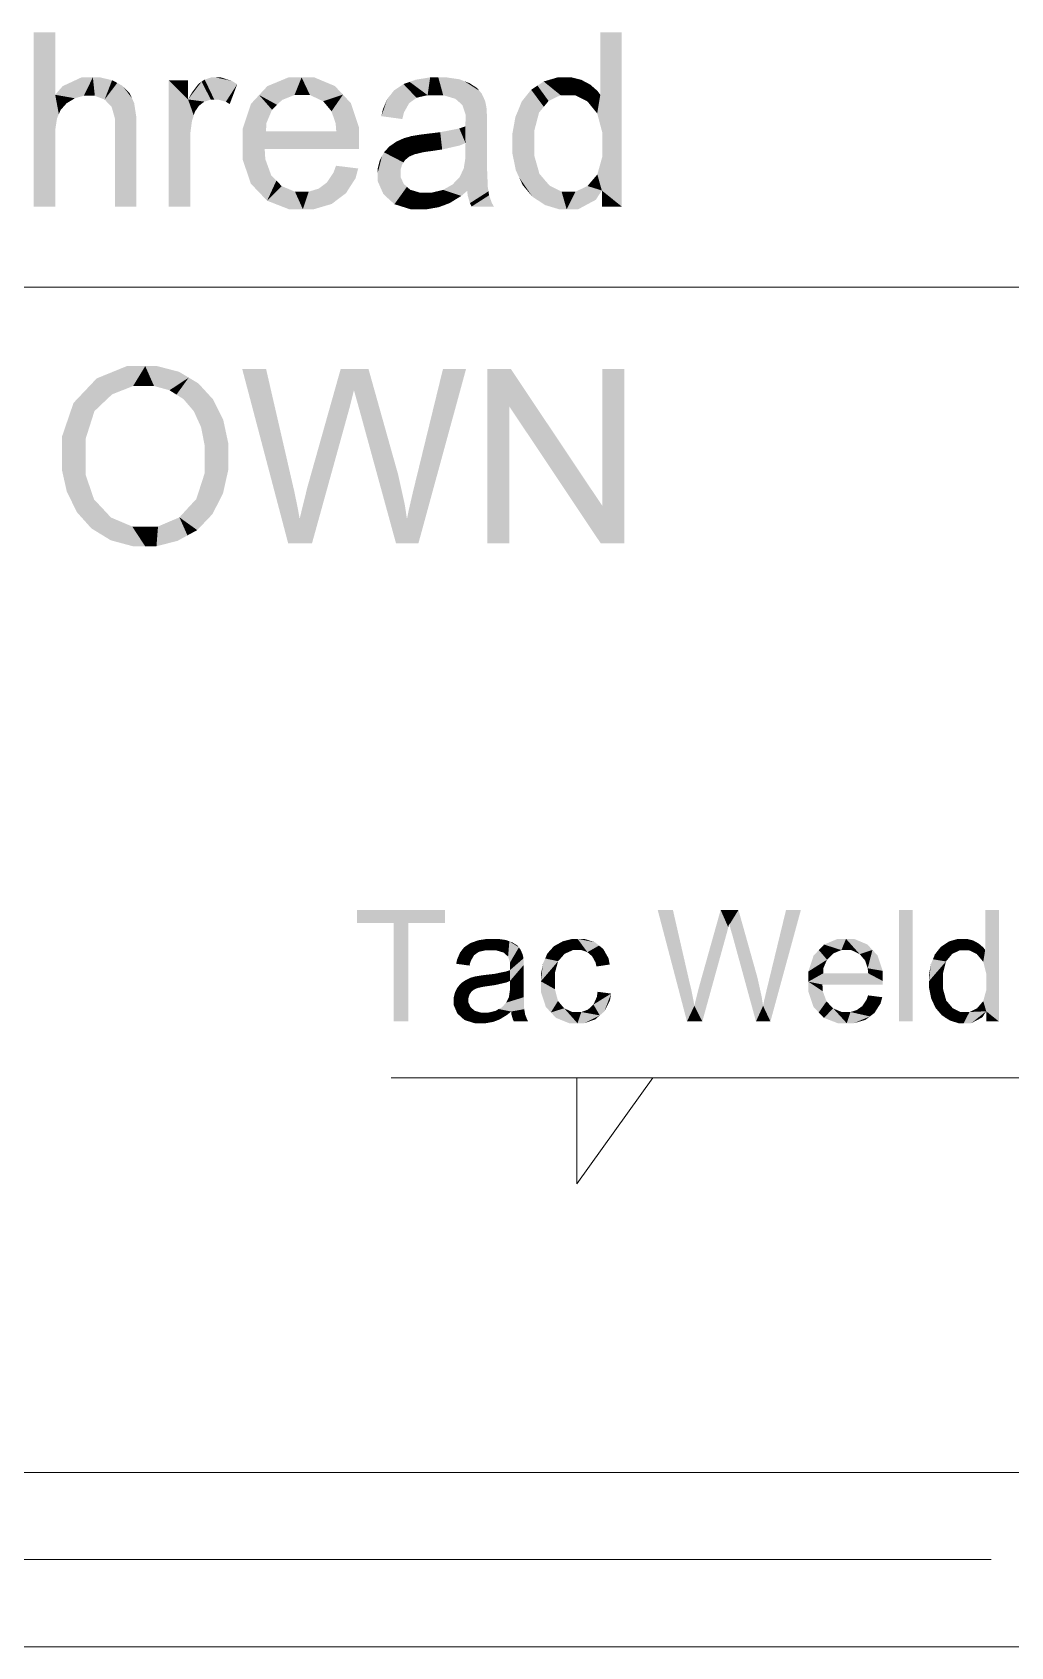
# Model space of a CAD drawing. Header units: millimetres. Extents: x 2 to 579, y 1 to 405.
# Drawn here: x 185.96 to 193.54, y 102.9 to 115.41 of the extents above; entities that cross this region are included whole.
import ezdxf

# ---------------------------------------------------------------- set-up
doc = ezdxf.new("R2010")
doc.units = ezdxf.units.MM
doc.linetypes.add('XKITLINE00', pattern=[0])
doc.layers.add('LinkedObject', color=7, linetype='Continuous', lineweight=0)

# ---------------------------------------------------------------- blocks, each defined once
blk = doc.blocks.new('*A4')
at = {"layer": 'LinkedObject'}
for points in [[(186.135, 115.413), (185.969, 114.063), (185.969, 115.413)], [(186.135, 114.929), (185.969, 114.063), (186.135, 115.413)], [(190.527, 115.413), (190.361, 114.929), (190.361, 115.413)], [(190.527, 115.413), (190.376, 114.638), (190.361, 114.929)], [(190.376, 114.638), (190.527, 115.413), (190.527, 114.063)], [(186.339, 115.064), (186.135, 114.929), (186.193, 114.996)], [(186.427, 115.064), (186.135, 114.929), (186.339, 115.064)], [(186.356, 114.921), (186.135, 114.929), (186.427, 115.064)], [(186.356, 114.921), (186.427, 115.064), (186.393, 114.921)], [(186.393, 114.921), (186.427, 115.064), (186.442, 114.921)], [(186.427, 115.064), (186.518, 114.892), (186.442, 114.921)], [(186.482, 115.064), (186.518, 114.892), (186.427, 115.064)], [(186.576, 115.042), (186.518, 114.892), (186.482, 115.064)], [(186.616, 115.021), (186.518, 114.892), (186.576, 115.042)], [(186.616, 115.021), (186.545, 114.864), (186.518, 114.892)], [(186.656, 114.999), (186.545, 114.864), (186.616, 115.021)], [(186.545, 114.864), (186.656, 114.999), (186.572, 114.836)], [(186.572, 114.836), (186.656, 114.999), (186.73, 114.903)], [(186.73, 114.903), (186.656, 114.999), (186.713, 114.94)], [(187.015, 115.042), (187.165, 114.893), (187.015, 114.063)], [(187.165, 114.893), (187.015, 115.042), (187.165, 115.042)], [(187.27, 115.031), (187.165, 114.893), (187.246, 115.014)], [(187.341, 114.892), (187.165, 114.893), (187.27, 115.031)], [(187.246, 115.014), (187.165, 114.893), (187.194, 114.945)], [(187.294, 115.047), (187.368, 114.892), (187.27, 115.031)], [(187.27, 115.031), (187.368, 114.892), (187.341, 114.892)], [(187.347, 115.064), (187.368, 114.892), (187.294, 115.047)], [(187.376, 115.064), (187.368, 114.892), (187.347, 115.064)], [(187.376, 115.064), (187.398, 114.892), (187.368, 114.892)], [(187.503, 115.037), (187.376, 115.064), (187.418, 115.064)], [(187.546, 115.011), (187.376, 115.064), (187.503, 115.037)], [(187.458, 114.875), (187.376, 115.064), (187.546, 115.011)], [(187.398, 114.892), (187.376, 115.064), (187.458, 114.875)], [(187.458, 114.875), (187.546, 115.011), (187.488, 114.857)], [(187.944, 115.064), (187.716, 114.927), (187.78, 114.996)], [(188.045, 115.064), (187.716, 114.927), (187.944, 115.064)], [(187.99, 114.927), (187.716, 114.927), (188.045, 115.064)], [(187.99, 114.927), (188.045, 115.064), (188.047, 114.927)], [(188.045, 115.064), (188.11, 114.927), (188.047, 114.927)], [(188.303, 114.997), (188.045, 115.064), (188.143, 115.064)], [(188.366, 114.93), (188.045, 115.064), (188.303, 114.997)], [(188.212, 114.879), (188.045, 115.064), (188.366, 114.93)], [(188.11, 114.927), (188.045, 115.064), (188.212, 114.879)], [(188.835, 115.012), (188.936, 114.906), (188.762, 114.963)], [(188.883, 115.029), (188.936, 114.906), (188.835, 115.012)], [(189.042, 115.064), (188.883, 115.029), (188.931, 115.046)], [(189.022, 114.926), (188.883, 115.029), (189.042, 115.064)], [(188.936, 114.906), (188.883, 115.029), (189.022, 114.926)], [(189.022, 114.926), (189.042, 115.064), (189.081, 114.926)], [(189.081, 114.926), (189.042, 115.064), (189.143, 114.926)], [(189.105, 115.064), (189.143, 114.926), (189.042, 115.064)], [(189.269, 115.049), (189.105, 115.064), (189.167, 115.064)], [(189.308, 115.034), (189.105, 115.064), (189.269, 115.049)], [(189.237, 114.898), (189.105, 115.064), (189.308, 115.034)], [(189.143, 114.926), (189.105, 115.064), (189.237, 114.898)], [(189.237, 114.898), (189.308, 115.034), (189.269, 114.87)], [(189.269, 114.87), (189.308, 115.034), (189.292, 114.849)], [(189.308, 115.034), (189.316, 114.778), (189.292, 114.849)], [(189.423, 114.96), (189.316, 114.778), (189.308, 115.034)], [(189.405, 114.982), (189.308, 115.034), (189.347, 115.019)], [(189.423, 114.96), (189.308, 115.034), (189.405, 114.982)], [(189.96, 114.881), (189.825, 114.968), (189.874, 115)], [(189.922, 115.032), (190.053, 114.926), (189.874, 115)], [(189.874, 115), (190.053, 114.926), (189.96, 114.881)], [(190.031, 115.064), (190.053, 114.926), (189.922, 115.032)], [(190.092, 115.064), (190.053, 114.926), (190.031, 115.064)], [(190.053, 114.926), (190.092, 115.064), (190.108, 114.926)], [(190.092, 115.064), (190.164, 114.926), (190.108, 114.926)], [(190.136, 115.064), (190.164, 114.926), (190.092, 115.064)], [(190.214, 115.045), (190.164, 114.926), (190.136, 115.064)], [(190.249, 115.026), (190.164, 114.926), (190.214, 115.045)], [(190.249, 115.026), (190.26, 114.879), (190.164, 114.926)], [(190.283, 115.008), (190.26, 114.879), (190.249, 115.026)], [(190.339, 114.959), (190.26, 114.879), (190.283, 115.008)], [(186.135, 114.656), (185.969, 114.063), (186.135, 114.929)], [(186.135, 114.656), (186.135, 114.929), (186.149, 114.746)], [(186.149, 114.746), (186.135, 114.929), (186.163, 114.779)], [(186.163, 114.779), (186.135, 114.929), (186.177, 114.811)], [(186.177, 114.811), (186.135, 114.929), (186.223, 114.863)], [(186.223, 114.863), (186.135, 114.929), (186.255, 114.882)], [(186.255, 114.882), (186.135, 114.929), (186.287, 114.902)], [(186.287, 114.902), (186.135, 114.929), (186.356, 114.921)], [(186.73, 114.903), (186.598, 114.745), (186.572, 114.836)], [(186.747, 114.865), (186.598, 114.745), (186.73, 114.903)], [(186.764, 114.755), (186.598, 114.745), (186.747, 114.865)], [(187.015, 114.063), (187.165, 114.893), (187.182, 114.063)], [(187.165, 114.893), (187.182, 114.575), (187.182, 114.063)], [(187.182, 114.575), (187.165, 114.893), (187.182, 114.628)], [(187.182, 114.628), (187.165, 114.893), (187.195, 114.725)], [(187.195, 114.725), (187.165, 114.893), (187.209, 114.769)], [(187.209, 114.769), (187.165, 114.893), (187.218, 114.798)], [(187.218, 114.798), (187.165, 114.893), (187.249, 114.843)], [(187.249, 114.843), (187.165, 114.893), (187.27, 114.86)], [(187.27, 114.86), (187.165, 114.893), (187.292, 114.876)], [(187.292, 114.876), (187.165, 114.893), (187.341, 114.892)], [(187.716, 114.927), (187.589, 114.668), (187.653, 114.859)], [(187.816, 114.813), (187.589, 114.668), (187.716, 114.927)], [(187.716, 114.927), (187.855, 114.851), (187.816, 114.813)], [(187.855, 114.851), (187.716, 114.927), (187.894, 114.889)], [(187.894, 114.889), (187.716, 114.927), (187.99, 114.927)], [(188.212, 114.879), (188.366, 114.93), (188.252, 114.832)], [(188.366, 114.93), (188.277, 114.801), (188.252, 114.832)], [(188.277, 114.801), (188.366, 114.93), (188.309, 114.708)], [(188.309, 114.708), (188.366, 114.93), (188.49, 114.676)], [(188.49, 114.676), (188.366, 114.93), (188.428, 114.863)], [(188.737, 114.931), (188.664, 114.763), (188.711, 114.899)], [(188.88, 114.865), (188.664, 114.763), (188.737, 114.931)], [(188.711, 114.899), (188.664, 114.763), (188.675, 114.815)], [(188.839, 114.793), (188.664, 114.763), (188.88, 114.865)], [(188.762, 114.963), (188.936, 114.906), (188.737, 114.931)], [(188.88, 114.865), (188.737, 114.931), (188.908, 114.885)], [(188.908, 114.885), (188.737, 114.931), (188.936, 114.906)], [(189.442, 114.938), (189.316, 114.778), (189.423, 114.96)], [(189.468, 114.881), (189.316, 114.778), (189.442, 114.938)], [(189.475, 114.847), (189.316, 114.778), (189.468, 114.881)], [(189.752, 114.877), (189.923, 114.836), (189.728, 114.817)], [(189.825, 114.968), (189.923, 114.836), (189.752, 114.877)], [(189.923, 114.836), (189.825, 114.968), (189.96, 114.881)], [(190.361, 114.929), (190.26, 114.879), (190.339, 114.959)], [(190.26, 114.879), (190.361, 114.929), (190.298, 114.832)], [(190.298, 114.832), (190.361, 114.929), (190.337, 114.785)], [(190.361, 114.929), (190.376, 114.638), (190.337, 114.785)], [(186.764, 114.683), (186.598, 114.745), (186.764, 114.755)], [(186.598, 114.745), (186.764, 114.683), (186.598, 114.683)], [(187.773, 114.711), (187.589, 114.668), (187.816, 114.813)], [(188.664, 114.763), (188.839, 114.793), (188.826, 114.741)], [(189.316, 114.723), (189.479, 114.826), (189.315, 114.701)], [(189.315, 114.701), (189.479, 114.826), (189.315, 114.684)], [(189.315, 114.684), (189.479, 114.826), (189.316, 114.555)], [(189.316, 114.778), (189.475, 114.847), (189.479, 114.826)], [(189.316, 114.778), (189.479, 114.826), (189.316, 114.728)], [(189.316, 114.728), (189.479, 114.826), (189.316, 114.723)], [(189.483, 114.75), (189.316, 114.555), (189.479, 114.826)], [(189.483, 114.694), (189.316, 114.555), (189.483, 114.75)], [(189.728, 114.817), (189.679, 114.552), (189.703, 114.758)], [(189.886, 114.791), (189.679, 114.552), (189.728, 114.817)], [(189.849, 114.649), (189.679, 114.552), (189.886, 114.791)], [(189.703, 114.758), (189.679, 114.552), (189.679, 114.625)], [(189.728, 114.817), (189.923, 114.836), (189.886, 114.791)], [(186.135, 114.598), (185.969, 114.063), (186.135, 114.656)], [(186.598, 114.063), (186.764, 114.683), (186.764, 114.063)], [(186.598, 114.683), (186.764, 114.683), (186.598, 114.063)], [(187.589, 114.668), (187.773, 114.711), (187.769, 114.647)], [(187.769, 114.647), (187.589, 114.544), (187.589, 114.668)], [(187.769, 114.647), (188.49, 114.554), (187.589, 114.544)], [(188.314, 114.647), (188.49, 114.554), (187.769, 114.647)], [(188.309, 114.708), (188.49, 114.676), (188.314, 114.647)], [(188.49, 114.554), (188.314, 114.647), (188.49, 114.676)], [(188.971, 114.621), (188.994, 114.485), (188.897, 114.609)], [(189.02, 114.627), (189.045, 114.492), (188.971, 114.621)], [(188.971, 114.621), (189.045, 114.492), (188.994, 114.485)], [(189.12, 114.639), (189.135, 114.505), (189.02, 114.627)], [(189.02, 114.627), (189.135, 114.505), (189.045, 114.492)], [(189.268, 114.668), (189.316, 114.555), (189.12, 114.639)], [(189.12, 114.639), (189.316, 114.555), (189.135, 114.505)], [(189.315, 114.684), (189.316, 114.555), (189.268, 114.668)], [(189.483, 114.694), (189.315, 114.494), (189.316, 114.555)], [(189.483, 114.473), (189.315, 114.494), (189.483, 114.694)], [(189.679, 114.552), (189.849, 114.649), (189.849, 114.552)], [(190.376, 114.638), (190.527, 114.063), (190.376, 114.538)], [(185.969, 114.063), (186.135, 114.598), (186.135, 114.063)], [(188.49, 114.547), (187.589, 114.544), (188.49, 114.554)], [(188.489, 114.525), (187.589, 114.544), (188.49, 114.547)], [(187.589, 114.544), (187.715, 114.174), (187.589, 114.425)], [(187.764, 114.43), (187.715, 114.174), (187.589, 114.544)], [(187.764, 114.43), (187.589, 114.544), (187.759, 114.51)], [(188.489, 114.51), (187.589, 114.544), (188.489, 114.525)], [(187.759, 114.51), (187.589, 114.544), (188.489, 114.51)], [(188.727, 114.53), (188.835, 114.405), (188.684, 114.483)], [(188.847, 114.423), (188.727, 114.53), (188.754, 114.548)], [(188.835, 114.405), (188.727, 114.53), (188.847, 114.423)], [(188.78, 114.566), (188.88, 114.45), (188.754, 114.548)], [(188.754, 114.548), (188.88, 114.45), (188.847, 114.423)], [(188.84, 114.593), (188.88, 114.45), (188.78, 114.566)], [(188.873, 114.602), (188.88, 114.45), (188.84, 114.593)], [(188.897, 114.609), (188.922, 114.468), (188.873, 114.602)], [(188.88, 114.45), (188.873, 114.602), (188.901, 114.459)], [(188.901, 114.459), (188.873, 114.602), (188.922, 114.468)], [(188.897, 114.609), (188.994, 114.485), (188.922, 114.468)], [(189.135, 114.505), (189.316, 114.555), (189.271, 114.536)], [(189.483, 114.473), (189.315, 114.439), (189.315, 114.494)], [(189.679, 114.552), (189.849, 114.458), (189.679, 114.477)], [(189.849, 114.458), (189.679, 114.552), (189.849, 114.552)], [(190.376, 114.538), (190.527, 114.063), (190.376, 114.447)], [(187.589, 114.425), (187.715, 114.174), (187.652, 114.24)], [(187.809, 114.306), (187.715, 114.174), (187.764, 114.43)], [(188.484, 114.358), (188.293, 114.327), (188.312, 114.379)], [(188.668, 114.453), (188.635, 114.322), (188.652, 114.423)], [(188.824, 114.387), (188.635, 114.322), (188.668, 114.453)], [(188.652, 114.423), (188.635, 114.322), (188.635, 114.358)], [(188.812, 114.348), (188.635, 114.322), (188.824, 114.387)], [(188.684, 114.483), (188.835, 114.405), (188.668, 114.453)], [(188.668, 114.453), (188.835, 114.405), (188.824, 114.387)], [(189.302, 114.356), (189.483, 114.473), (189.483, 114.358)], [(189.315, 114.439), (189.483, 114.473), (189.302, 114.356)], [(189.679, 114.477), (189.849, 114.458), (189.706, 114.344)], [(189.706, 114.344), (189.849, 114.458), (189.733, 114.286)], [(189.733, 114.286), (189.849, 114.458), (189.889, 114.317)], [(190.376, 114.447), (190.527, 114.063), (190.338, 114.311)], [(187.715, 114.174), (187.809, 114.306), (187.778, 114.108)], [(187.85, 114.264), (187.778, 114.108), (187.809, 114.306)], [(187.891, 114.221), (187.778, 114.108), (187.85, 114.264)], [(188.242, 114.25), (188.389, 114.166), (188.21, 114.226)], [(188.242, 114.25), (188.484, 114.358), (188.389, 114.166)], [(188.293, 114.327), (188.484, 114.358), (188.242, 114.25)], [(188.389, 114.166), (188.484, 114.358), (188.464, 114.283)], [(188.635, 114.322), (188.812, 114.348), (188.812, 114.326)], [(188.812, 114.293), (188.635, 114.322), (188.812, 114.326)], [(188.635, 114.322), (188.812, 114.293), (188.635, 114.26)], [(188.635, 114.26), (188.812, 114.293), (188.679, 114.16)], [(188.679, 114.16), (188.812, 114.293), (188.722, 114.12)], [(188.722, 114.12), (188.812, 114.293), (188.837, 114.238)], [(189.216, 114.234), (189.483, 114.358), (189.489, 114.212)], [(189.271, 114.292), (189.483, 114.358), (189.216, 114.234)], [(189.288, 114.328), (189.483, 114.358), (189.271, 114.292)], [(189.483, 114.358), (189.288, 114.328), (189.302, 114.356)], [(189.889, 114.317), (189.836, 114.138), (189.733, 114.286)], [(189.733, 114.286), (189.836, 114.138), (189.76, 114.228)], [(189.928, 114.271), (189.836, 114.138), (189.889, 114.317)], [(189.836, 114.138), (189.928, 114.271), (189.885, 114.106)], [(189.885, 114.106), (189.928, 114.271), (189.968, 114.225)], [(190.373, 114.187), (190.262, 114.222), (190.3, 114.267)], [(190.338, 114.311), (190.373, 114.187), (190.3, 114.267)], [(190.338, 114.311), (190.527, 114.063), (190.373, 114.187)], [(187.891, 114.221), (188.055, 114.042), (187.778, 114.108)], [(187.994, 114.178), (188.055, 114.042), (187.891, 114.221)], [(188.055, 114.178), (188.055, 114.042), (187.994, 114.178)], [(188.1, 114.178), (188.334, 114.125), (188.055, 114.042)], [(188.1, 114.178), (188.055, 114.042), (188.055, 114.178)], [(188.055, 114.042), (188.334, 114.125), (188.14, 114.042)], [(188.178, 114.202), (188.334, 114.125), (188.1, 114.178)], [(188.14, 114.042), (188.334, 114.125), (188.279, 114.083)], [(188.21, 114.226), (188.389, 114.166), (188.178, 114.202)], [(188.334, 114.125), (188.178, 114.202), (188.389, 114.166)], [(188.837, 114.238), (188.765, 114.081), (188.722, 114.12)], [(188.862, 114.216), (188.765, 114.081), (188.837, 114.238)], [(188.887, 114.193), (188.765, 114.081), (188.862, 114.216)], [(188.765, 114.081), (188.887, 114.193), (188.889, 114.042)], [(188.969, 114.042), (188.887, 114.193), (188.961, 114.171)], [(188.889, 114.042), (188.887, 114.193), (188.969, 114.042)], [(188.961, 114.171), (189.018, 114.042), (188.969, 114.042)], [(189.009, 114.171), (189.018, 114.042), (188.961, 114.171)], [(189.057, 114.171), (189.018, 114.042), (189.009, 114.171)], [(189.018, 114.042), (189.057, 114.171), (189.109, 114.058)], [(189.152, 114.074), (189.057, 114.171), (189.142, 114.192)], [(189.109, 114.058), (189.057, 114.171), (189.152, 114.074)], [(189.329, 114.184), (189.142, 114.192), (189.179, 114.213)], [(189.283, 114.145), (189.142, 114.192), (189.329, 114.184)], [(189.194, 114.09), (189.142, 114.192), (189.283, 114.145)], [(189.152, 114.074), (189.142, 114.192), (189.194, 114.09)], [(189.216, 114.234), (189.489, 114.212), (189.179, 114.213)], [(189.489, 114.212), (189.329, 114.184), (189.179, 114.213)], [(189.329, 114.184), (189.489, 114.212), (189.333, 114.149)], [(189.333, 114.149), (189.489, 114.212), (189.494, 114.181)], [(189.494, 114.181), (189.35, 114.089), (189.333, 114.149)], [(189.499, 114.15), (189.35, 114.089), (189.494, 114.181)], [(189.499, 114.15), (189.363, 114.063), (189.35, 114.089)], [(189.52, 114.091), (189.363, 114.063), (189.499, 114.15)], [(189.968, 114.225), (190.1, 114.042), (189.885, 114.106)], [(190.061, 114.178), (190.1, 114.042), (189.968, 114.225)], [(190.1, 114.042), (190.061, 114.178), (190.115, 114.178)], [(190.1, 114.042), (190.373, 114.187), (190.19, 114.042)], [(190.169, 114.178), (190.373, 114.187), (190.1, 114.042)], [(190.169, 114.178), (190.1, 114.042), (190.115, 114.178)], [(190.262, 114.222), (190.373, 114.187), (190.169, 114.178)], [(190.19, 114.042), (190.373, 114.187), (190.326, 114.115)], [(190.373, 114.187), (190.527, 114.063), (190.373, 114.063)], [(187.778, 114.108), (188.055, 114.042), (187.947, 114.042)], [(189.363, 114.063), (189.52, 114.091), (189.536, 114.063)], [(189.885, 114.106), (190.1, 114.042), (189.934, 114.074)], [(189.934, 114.074), (190.1, 114.042), (190.041, 114.042)], [(186.69, 112.826), (186.367, 112.636), (186.457, 112.731)], [(186.833, 112.826), (186.367, 112.636), (186.69, 112.826)], [(186.739, 112.672), (186.367, 112.636), (186.833, 112.826)], [(186.739, 112.672), (186.833, 112.826), (186.834, 112.672)], [(186.833, 112.826), (186.901, 112.672), (186.834, 112.672)], [(187.095, 112.782), (186.833, 112.826), (186.926, 112.826)], [(187.17, 112.737), (186.833, 112.826), (187.095, 112.782)], [(187.021, 112.639), (186.833, 112.826), (187.17, 112.737)], [(186.901, 112.672), (186.833, 112.826), (187.021, 112.639)], [(187.021, 112.639), (187.17, 112.737), (187.075, 112.605)], [(187.17, 112.737), (187.129, 112.571), (187.075, 112.605)], [(187.129, 112.571), (187.17, 112.737), (187.21, 112.476)], [(187.359, 112.568), (187.17, 112.737), (187.245, 112.692)], [(187.399, 112.488), (187.17, 112.737), (187.359, 112.568)], [(187.21, 112.476), (187.17, 112.737), (187.399, 112.488)], [(187.77, 112.803), (187.941, 111.453), (187.585, 112.803)], [(187.974, 111.918), (187.941, 111.453), (187.77, 112.803)], [(188.348, 112.803), (188.411, 112.482), (188.091, 111.891)], [(188.411, 112.482), (188.348, 112.803), (188.42, 112.514)], [(188.42, 112.514), (188.348, 112.803), (188.44, 112.594)], [(188.44, 112.594), (188.348, 112.803), (188.451, 112.64)], [(188.564, 112.803), (188.451, 112.64), (188.348, 112.803)], [(188.451, 112.64), (188.564, 112.803), (188.455, 112.625)], [(188.455, 112.625), (188.564, 112.803), (188.477, 112.546)], [(188.477, 112.546), (188.564, 112.803), (188.495, 112.482)], [(188.495, 112.482), (188.564, 112.803), (188.756, 112.119)], [(189.32, 112.803), (188.929, 111.935), (189.141, 112.803)], [(188.951, 111.453), (188.929, 111.935), (189.32, 112.803)], [(189.485, 112.803), (189.656, 112.513), (189.485, 111.453)], [(189.656, 112.513), (189.485, 112.803), (189.668, 112.803)], [(189.656, 112.513), (189.668, 112.803), (190.364, 111.453)], [(190.364, 111.453), (189.668, 112.803), (190.376, 111.744)], [(190.547, 112.803), (190.376, 111.744), (190.376, 112.803)], [(190.547, 111.453), (190.376, 111.744), (190.547, 112.803)], [(186.367, 112.636), (186.187, 112.11), (186.277, 112.541)], [(186.439, 112.477), (186.187, 112.11), (186.367, 112.636)], [(186.576, 112.607), (186.367, 112.636), (186.739, 112.672)], [(186.367, 112.636), (186.576, 112.607), (186.507, 112.542)], [(186.439, 112.477), (186.367, 112.636), (186.507, 112.542)], [(186.277, 112.541), (186.187, 112.11), (186.187, 112.278)], [(187.21, 112.476), (187.399, 112.488), (187.238, 112.414)], [(187.399, 112.488), (187.266, 112.353), (187.238, 112.414)], [(187.266, 112.353), (187.399, 112.488), (187.294, 112.209)], [(187.294, 112.209), (187.399, 112.488), (187.477, 112.227)], [(187.477, 112.227), (187.399, 112.488), (187.438, 112.408)], [(189.485, 111.453), (189.656, 112.513), (189.656, 111.453)], [(186.37, 112.26), (186.187, 112.11), (186.439, 112.477)], [(188.091, 111.891), (188.411, 112.482), (188.126, 111.453)], [(188.756, 112.119), (188.777, 111.453), (188.495, 112.482)], [(186.187, 112.11), (186.37, 112.26), (186.37, 112.107)], [(187.229, 111.796), (187.477, 112.126), (187.395, 111.759)], [(187.294, 111.997), (187.477, 112.126), (187.229, 111.796)], [(187.294, 112.127), (187.477, 112.227), (187.477, 112.126)], [(187.294, 112.209), (187.477, 112.227), (187.294, 112.127)], [(187.477, 112.126), (187.294, 111.997), (187.294, 112.127)], [(187.395, 111.759), (187.477, 112.126), (187.436, 111.84)], [(187.436, 111.84), (187.477, 112.126), (187.477, 112.023)], [(188.792, 111.992), (188.777, 111.453), (188.756, 112.119)], [(186.187, 112.11), (186.37, 111.986), (186.187, 112.022)], [(186.37, 111.986), (186.187, 112.11), (186.37, 112.107)], [(186.187, 112.022), (186.37, 111.986), (186.225, 111.853)], [(188.845, 111.754), (188.777, 111.453), (188.792, 111.992)], [(186.225, 111.853), (186.37, 111.986), (186.264, 111.774)], [(186.264, 111.774), (186.37, 111.986), (186.436, 111.793)], [(187.99, 111.849), (187.941, 111.453), (187.974, 111.918)], [(188.087, 111.875), (188.126, 111.453), (188.056, 111.75)], [(188.091, 111.891), (188.126, 111.453), (188.087, 111.875)], [(188.929, 111.935), (188.951, 111.453), (188.909, 111.853)], [(186.436, 111.793), (186.416, 111.568), (186.264, 111.774)], [(186.264, 111.774), (186.416, 111.568), (186.303, 111.694)], [(186.502, 111.723), (186.416, 111.568), (186.436, 111.793)], [(187.395, 111.759), (187.163, 111.725), (187.229, 111.796)], [(187.353, 111.678), (187.163, 111.725), (187.395, 111.759)], [(188.018, 111.711), (187.941, 111.453), (187.99, 111.849)], [(188.056, 111.75), (188.126, 111.453), (188.03, 111.642)], [(188.862, 111.642), (188.777, 111.453), (188.845, 111.754)], [(188.909, 111.853), (188.951, 111.453), (188.875, 111.706)], [(190.376, 111.744), (190.547, 111.453), (190.364, 111.453)], [(186.416, 111.568), (186.502, 111.723), (186.491, 111.522)], [(186.491, 111.522), (186.502, 111.723), (186.567, 111.653)], [(186.567, 111.653), (186.832, 111.43), (186.491, 111.522)], [(186.732, 111.583), (186.832, 111.43), (186.567, 111.653)], [(187.16, 111.514), (186.932, 111.583), (187.098, 111.654)], [(187.163, 111.725), (187.236, 111.555), (187.098, 111.654)], [(187.098, 111.654), (187.236, 111.555), (187.16, 111.514)], [(187.236, 111.555), (187.163, 111.725), (187.353, 111.678)], [(188.03, 111.642), (187.941, 111.453), (188.018, 111.711)], [(188.03, 111.642), (188.126, 111.453), (187.941, 111.453)], [(188.862, 111.642), (188.951, 111.453), (188.777, 111.453)], [(188.875, 111.706), (188.951, 111.453), (188.862, 111.642)], [(186.491, 111.522), (186.832, 111.43), (186.566, 111.476)], [(186.832, 111.43), (186.732, 111.583), (186.831, 111.583)], [(186.932, 111.583), (186.832, 111.43), (186.831, 111.583)], [(186.832, 111.43), (186.932, 111.583), (186.92, 111.43)], [(186.92, 111.43), (186.932, 111.583), (187.084, 111.472)], [(187.084, 111.472), (186.932, 111.583), (187.16, 111.514)], [(186.566, 111.476), (186.832, 111.43), (186.737, 111.43)], [(188.474, 108.611), (188.758, 108.509), (188.474, 108.509)], [(188.872, 108.509), (188.758, 108.509), (188.474, 108.611)], [(188.872, 108.509), (188.474, 108.611), (189.158, 108.611)], [(188.872, 108.509), (189.158, 108.611), (189.158, 108.509)], [(190.924, 108.611), (191.033, 107.747), (190.806, 108.611)], [(191.054, 108.044), (191.033, 107.747), (190.924, 108.611)], [(191.294, 108.611), (191.334, 108.405), (191.13, 108.027)], [(191.334, 108.405), (191.294, 108.611), (191.34, 108.426)], [(191.34, 108.426), (191.294, 108.611), (191.353, 108.477)], [(191.353, 108.477), (191.294, 108.611), (191.36, 108.506)], [(191.432, 108.611), (191.36, 108.506), (191.294, 108.611)], [(191.36, 108.506), (191.432, 108.611), (191.362, 108.497)], [(191.362, 108.497), (191.432, 108.611), (191.376, 108.446)], [(191.376, 108.446), (191.432, 108.611), (191.388, 108.405)], [(191.388, 108.405), (191.432, 108.611), (191.555, 108.173)], [(191.916, 108.611), (191.666, 108.055), (191.801, 108.611)], [(191.68, 107.747), (191.666, 108.055), (191.916, 108.611)], [(192.783, 108.611), (192.677, 107.747), (192.677, 108.611)], [(192.783, 107.747), (192.677, 107.747), (192.783, 108.611)], [(193.451, 108.611), (193.345, 108.301), (193.345, 108.611)], [(193.451, 108.611), (193.354, 108.115), (193.345, 108.301)], [(193.354, 108.115), (193.451, 108.611), (193.451, 107.747)], [(188.758, 107.747), (188.872, 108.509), (188.872, 107.747)], [(188.758, 108.509), (188.872, 108.509), (188.758, 107.747)], [(189.384, 108.365), (189.418, 108.286), (189.353, 108.354)], [(189.485, 108.387), (189.384, 108.365), (189.414, 108.376)], [(189.473, 108.299), (189.384, 108.365), (189.485, 108.387)], [(189.418, 108.286), (189.384, 108.365), (189.473, 108.299)], [(189.473, 108.299), (189.485, 108.387), (189.51, 108.299)], [(189.51, 108.299), (189.485, 108.387), (189.55, 108.299)], [(189.526, 108.387), (189.55, 108.299), (189.485, 108.387)], [(189.631, 108.378), (189.526, 108.387), (189.566, 108.387)], [(189.656, 108.368), (189.526, 108.387), (189.631, 108.378)], [(189.611, 108.281), (189.526, 108.387), (189.656, 108.368)], [(189.55, 108.299), (189.526, 108.387), (189.611, 108.281)], [(189.611, 108.281), (189.656, 108.368), (189.631, 108.263)], [(189.631, 108.263), (189.656, 108.368), (189.646, 108.25)], [(189.656, 108.368), (189.661, 108.204), (189.646, 108.25)], [(189.73, 108.321), (189.661, 108.204), (189.656, 108.368)], [(189.718, 108.335), (189.656, 108.368), (189.681, 108.359)], [(189.73, 108.321), (189.656, 108.368), (189.718, 108.335)], [(190.07, 108.368), (190.149, 108.3), (190.036, 108.349)], [(190.145, 108.387), (190.149, 108.3), (190.07, 108.368)], [(190.185, 108.387), (190.149, 108.3), (190.145, 108.387)], [(190.149, 108.3), (190.185, 108.387), (190.189, 108.3)], [(190.185, 108.387), (190.215, 108.3), (190.189, 108.3)], [(190.319, 108.361), (190.185, 108.387), (190.236, 108.387)], [(190.351, 108.335), (190.185, 108.387), (190.319, 108.361)], [(190.261, 108.284), (190.185, 108.387), (190.351, 108.335)], [(190.215, 108.3), (190.185, 108.387), (190.261, 108.284)], [(191.13, 108.027), (191.334, 108.405), (191.152, 107.747)], [(191.555, 108.173), (191.568, 107.747), (191.388, 108.405)], [(192.266, 108.387), (192.096, 108.343), (192.201, 108.387)], [(192.23, 108.3), (192.096, 108.343), (192.266, 108.387)], [(192.23, 108.3), (192.266, 108.387), (192.266, 108.3)], [(192.266, 108.387), (192.307, 108.3), (192.266, 108.3)], [(192.431, 108.344), (192.266, 108.387), (192.328, 108.387)], [(192.471, 108.301), (192.266, 108.387), (192.431, 108.344)], [(192.372, 108.269), (192.266, 108.387), (192.471, 108.301)], [(192.307, 108.3), (192.266, 108.387), (192.372, 108.269)], [(193.064, 108.367), (193.148, 108.299), (193.033, 108.346)], [(193.134, 108.387), (193.148, 108.299), (193.064, 108.367)], [(193.173, 108.387), (193.148, 108.299), (193.134, 108.387)], [(193.148, 108.299), (193.173, 108.387), (193.183, 108.299)], [(193.173, 108.387), (193.219, 108.299), (193.183, 108.299)], [(193.201, 108.387), (193.219, 108.299), (193.173, 108.387)], [(193.251, 108.375), (193.219, 108.299), (193.201, 108.387)], [(193.273, 108.363), (193.219, 108.299), (193.251, 108.375)], [(193.273, 108.363), (193.28, 108.269), (193.219, 108.299)], [(193.295, 108.351), (193.28, 108.269), (193.273, 108.363)], [(189.29, 108.302), (189.244, 108.194), (189.274, 108.281)], [(189.382, 108.26), (189.244, 108.194), (189.29, 108.302)], [(189.274, 108.281), (189.244, 108.194), (189.251, 108.228)], [(189.356, 108.214), (189.244, 108.194), (189.382, 108.26)], [(189.306, 108.322), (189.418, 108.286), (189.29, 108.302)], [(189.382, 108.26), (189.29, 108.302), (189.4, 108.273)], [(189.4, 108.273), (189.29, 108.302), (189.418, 108.286)], [(189.353, 108.354), (189.418, 108.286), (189.306, 108.322)], [(189.661, 108.155), (189.765, 108.235), (189.66, 108.144)], [(189.66, 108.144), (189.765, 108.235), (189.661, 108.061)], [(189.741, 108.306), (189.661, 108.204), (189.73, 108.321)], [(189.758, 108.27), (189.661, 108.204), (189.741, 108.306)], [(189.763, 108.248), (189.661, 108.204), (189.758, 108.27)], [(189.661, 108.204), (189.763, 108.248), (189.765, 108.235)], [(189.661, 108.204), (189.765, 108.235), (189.661, 108.172)], [(189.661, 108.172), (189.765, 108.235), (189.661, 108.169)], [(189.661, 108.169), (189.765, 108.235), (189.661, 108.155)], [(189.768, 108.186), (189.661, 108.061), (189.765, 108.235)], [(189.934, 108.235), (189.9, 108.058), (189.917, 108.197)], [(190.034, 108.214), (189.9, 108.058), (189.934, 108.235)], [(189.95, 108.273), (190.059, 108.242), (189.934, 108.235)], [(189.934, 108.235), (190.059, 108.242), (190.034, 108.214)], [(190.001, 108.33), (190.059, 108.242), (189.95, 108.273)], [(190.084, 108.271), (190.001, 108.33), (190.036, 108.349)], [(190.059, 108.242), (190.001, 108.33), (190.084, 108.271)], [(190.036, 108.349), (190.149, 108.3), (190.084, 108.271)], [(190.261, 108.284), (190.351, 108.335), (190.279, 108.268)], [(190.351, 108.335), (190.298, 108.252), (190.279, 108.268)], [(190.298, 108.252), (190.351, 108.335), (190.324, 108.204)], [(190.324, 108.204), (190.351, 108.335), (190.434, 108.188)], [(190.425, 108.236), (190.351, 108.335), (190.384, 108.309)], [(190.434, 108.188), (190.351, 108.335), (190.425, 108.236)], [(192.055, 108.3), (191.974, 108.134), (192.014, 108.256)], [(192.119, 108.226), (191.974, 108.134), (192.055, 108.3)], [(192.096, 108.343), (192.169, 108.275), (192.055, 108.3)], [(192.055, 108.3), (192.169, 108.275), (192.119, 108.226)], [(192.169, 108.275), (192.096, 108.343), (192.23, 108.3)], [(192.372, 108.269), (192.471, 108.301), (192.398, 108.238)], [(192.471, 108.301), (192.414, 108.219), (192.398, 108.238)], [(192.414, 108.219), (192.471, 108.301), (192.434, 108.159)], [(192.434, 108.159), (192.471, 108.301), (192.55, 108.139)], [(192.55, 108.139), (192.471, 108.301), (192.51, 108.259)], [(192.955, 108.267), (193.065, 108.241), (192.94, 108.229)], [(192.94, 108.229), (193.065, 108.241), (193.041, 108.212)], [(193.002, 108.326), (193.065, 108.241), (192.955, 108.267)], [(193.089, 108.27), (193.002, 108.326), (193.033, 108.346)], [(193.065, 108.241), (193.002, 108.326), (193.089, 108.27)], [(193.033, 108.346), (193.148, 108.299), (193.089, 108.27)], [(193.331, 108.32), (193.28, 108.269), (193.295, 108.351)], [(193.345, 108.301), (193.28, 108.269), (193.331, 108.32)], [(193.28, 108.269), (193.345, 108.301), (193.305, 108.239)], [(193.305, 108.239), (193.345, 108.301), (193.33, 108.209)], [(193.345, 108.301), (193.354, 108.115), (193.33, 108.209)], [(189.244, 108.194), (189.356, 108.214), (189.347, 108.18)], [(189.471, 108.108), (189.488, 108.021), (189.44, 108.104)], [(189.536, 108.115), (189.545, 108.029), (189.471, 108.108)], [(189.471, 108.108), (189.545, 108.029), (189.488, 108.021)], [(189.63, 108.134), (189.661, 108.061), (189.536, 108.115)], [(189.536, 108.115), (189.661, 108.061), (189.545, 108.029)], [(189.66, 108.144), (189.661, 108.061), (189.63, 108.134)], [(189.768, 108.151), (189.66, 108.022), (189.661, 108.061)], [(189.768, 108.009), (189.66, 108.022), (189.768, 108.151)], [(189.768, 108.151), (189.661, 108.061), (189.768, 108.186)], [(190.009, 108.123), (189.9, 108.058), (190.034, 108.214)], [(189.917, 108.197), (189.9, 108.058), (189.9, 108.108)], [(189.9, 108.058), (190.009, 108.123), (190.009, 108.061)], [(190.324, 108.204), (190.434, 108.188), (190.331, 108.173)], [(191.578, 108.092), (191.568, 107.747), (191.555, 108.173)], [(192.091, 108.161), (191.974, 108.134), (192.119, 108.226)], [(191.974, 108.134), (192.091, 108.161), (192.089, 108.12)], [(192.089, 108.12), (191.974, 108.055), (191.974, 108.134)], [(192.089, 108.12), (192.55, 108.061), (191.974, 108.055)], [(192.438, 108.12), (192.55, 108.061), (192.089, 108.12)], [(192.434, 108.159), (192.55, 108.139), (192.438, 108.12)], [(192.55, 108.061), (192.438, 108.12), (192.55, 108.139)], [(192.94, 108.229), (192.909, 108.059), (192.924, 108.191)], [(193.041, 108.212), (192.909, 108.059), (192.94, 108.229)], [(193.018, 108.121), (192.909, 108.059), (193.041, 108.212)], [(192.924, 108.191), (192.909, 108.059), (192.909, 108.106)], [(192.909, 108.059), (193.018, 108.121), (193.018, 108.059)], [(193.354, 108.115), (193.451, 107.747), (193.354, 108.05)], [(189.246, 107.996), (189.225, 107.912), (189.236, 107.977)], [(189.346, 107.954), (189.225, 107.912), (189.246, 107.996)], [(189.257, 108.015), (189.353, 107.965), (189.246, 107.996)], [(189.246, 107.996), (189.353, 107.965), (189.346, 107.954)], [(189.284, 108.045), (189.353, 107.965), (189.257, 108.015)], [(189.361, 107.977), (189.284, 108.045), (189.301, 108.057)], [(189.353, 107.965), (189.284, 108.045), (189.361, 107.977)], [(189.318, 108.068), (189.382, 107.994), (189.301, 108.057)], [(189.301, 108.057), (189.382, 107.994), (189.361, 107.977)], [(189.356, 108.086), (189.382, 107.994), (189.318, 108.068)], [(189.377, 108.092), (189.382, 107.994), (189.356, 108.086)], [(189.393, 108.096), (189.409, 108.006), (189.377, 108.092)], [(189.382, 107.994), (189.377, 108.092), (189.395, 108)], [(189.395, 108), (189.377, 108.092), (189.409, 108.006)], [(189.44, 108.104), (189.455, 108.016), (189.393, 108.096)], [(189.393, 108.096), (189.455, 108.016), (189.409, 108.006)], [(189.44, 108.104), (189.488, 108.021), (189.455, 108.016)], [(189.545, 108.029), (189.661, 108.061), (189.632, 108.049)], [(189.652, 107.934), (189.768, 108.009), (189.768, 107.935)], [(189.66, 107.987), (189.768, 108.009), (189.652, 107.934)], [(189.768, 108.009), (189.66, 107.987), (189.66, 108.022)], [(190.009, 107.997), (189.9, 108.058), (190.009, 108.061)], [(189.9, 108.058), (189.978, 107.817), (189.9, 107.979)], [(190.009, 107.997), (189.978, 107.817), (189.9, 108.058)], [(190.033, 107.906), (189.978, 107.817), (190.009, 107.997)], [(191.065, 108), (191.033, 107.747), (191.054, 108.044)], [(191.083, 107.911), (191.033, 107.747), (191.065, 108)], [(191.127, 108.016), (191.152, 107.747), (191.107, 107.937)], [(191.13, 108.027), (191.152, 107.747), (191.127, 108.016)], [(191.612, 107.939), (191.568, 107.747), (191.578, 108.092)], [(191.653, 108.002), (191.68, 107.747), (191.631, 107.908)], [(191.666, 108.055), (191.68, 107.747), (191.653, 108.002)], [(192.55, 108.056), (191.974, 108.055), (192.55, 108.061)], [(192.55, 108.042), (191.974, 108.055), (192.55, 108.056)], [(191.974, 108.055), (192.054, 107.817), (191.974, 107.978)], [(192.086, 107.981), (192.054, 107.817), (191.974, 108.055)], [(192.086, 107.981), (191.974, 108.055), (192.083, 108.033)], [(192.549, 108.033), (191.974, 108.055), (192.55, 108.042)], [(192.083, 108.033), (191.974, 108.055), (192.549, 108.033)], [(192.909, 108.059), (193.018, 107.999), (192.909, 108.011)], [(193.018, 107.999), (192.909, 108.059), (193.018, 108.059)], [(192.909, 108.011), (193.018, 107.999), (192.926, 107.926)], [(192.926, 107.926), (193.018, 107.999), (192.943, 107.889)], [(192.943, 107.889), (193.018, 107.999), (193.043, 107.909)], [(193.354, 107.992), (193.451, 107.747), (193.33, 107.905)], [(193.354, 108.05), (193.451, 107.747), (193.354, 107.992)], [(189.236, 107.977), (189.225, 107.912), (189.225, 107.935)], [(189.339, 107.929), (189.225, 107.912), (189.346, 107.954)], [(189.225, 107.912), (189.339, 107.929), (189.339, 107.915)], [(189.339, 107.894), (189.225, 107.912), (189.339, 107.915)], [(189.225, 107.912), (189.339, 107.894), (189.225, 107.873)], [(189.225, 107.873), (189.339, 107.894), (189.253, 107.808)], [(189.253, 107.808), (189.339, 107.894), (189.281, 107.783)], [(189.281, 107.783), (189.339, 107.894), (189.355, 107.858)], [(189.355, 107.858), (189.308, 107.758), (189.281, 107.783)], [(189.371, 107.844), (189.308, 107.758), (189.355, 107.858)], [(189.597, 107.856), (189.768, 107.935), (189.771, 107.842)], [(189.632, 107.893), (189.768, 107.935), (189.597, 107.856)], [(189.643, 107.916), (189.768, 107.935), (189.632, 107.893)], [(189.768, 107.935), (189.643, 107.916), (189.652, 107.934)], [(189.9, 107.979), (189.978, 107.817), (189.939, 107.859)], [(189.978, 107.817), (190.033, 107.906), (190.057, 107.877)], [(190.081, 107.849), (189.978, 107.817), (190.057, 107.877)], [(190.357, 107.794), (190.266, 107.839), (190.287, 107.859)], [(190.308, 107.878), (190.357, 107.794), (190.287, 107.859)], [(190.308, 107.878), (190.445, 107.963), (190.357, 107.794)], [(190.334, 107.937), (190.445, 107.963), (190.308, 107.878)], [(190.445, 107.963), (190.334, 107.937), (190.34, 107.977)], [(190.357, 107.794), (190.445, 107.963), (190.392, 107.824)], [(190.392, 107.824), (190.445, 107.963), (190.436, 107.909)], [(191.09, 107.868), (191.033, 107.747), (191.083, 107.911)], [(191.09, 107.868), (191.152, 107.747), (191.033, 107.747)], [(191.107, 107.937), (191.152, 107.747), (191.09, 107.868)], [(191.623, 107.868), (191.568, 107.747), (191.612, 107.939)], [(191.623, 107.868), (191.68, 107.747), (191.568, 107.747)], [(191.631, 107.908), (191.68, 107.747), (191.623, 107.868)], [(191.974, 107.978), (192.054, 107.817), (192.014, 107.86)], [(192.115, 107.902), (192.054, 107.817), (192.086, 107.981)], [(192.054, 107.817), (192.115, 107.902), (192.094, 107.775)], [(192.141, 107.875), (192.094, 107.775), (192.115, 107.902)], [(192.167, 107.848), (192.094, 107.775), (192.141, 107.875)], [(192.392, 107.866), (192.486, 107.812), (192.371, 107.851)], [(192.392, 107.866), (192.547, 107.935), (192.486, 107.812)], [(192.425, 107.915), (192.547, 107.935), (192.392, 107.866)], [(192.547, 107.935), (192.425, 107.915), (192.437, 107.949)], [(192.486, 107.812), (192.547, 107.935), (192.534, 107.887)], [(193.043, 107.909), (193.009, 107.795), (192.943, 107.889)], [(192.943, 107.889), (193.009, 107.795), (192.96, 107.852)], [(193.068, 107.88), (193.009, 107.795), (193.043, 107.909)], [(193.009, 107.795), (193.068, 107.88), (193.04, 107.774)], [(193.04, 107.774), (193.068, 107.88), (193.093, 107.85)], [(193.353, 107.826), (193.282, 107.849), (193.306, 107.877)], [(193.33, 107.905), (193.353, 107.826), (193.306, 107.877)], [(193.33, 107.905), (193.451, 107.747), (193.353, 107.826)], [(189.387, 107.83), (189.308, 107.758), (189.371, 107.844)], [(189.308, 107.758), (189.387, 107.83), (189.388, 107.733)], [(189.439, 107.733), (189.387, 107.83), (189.434, 107.816)], [(189.388, 107.733), (189.387, 107.83), (189.439, 107.733)], [(189.434, 107.816), (189.47, 107.733), (189.439, 107.733)], [(189.464, 107.816), (189.47, 107.733), (189.434, 107.816)], [(189.495, 107.816), (189.47, 107.733), (189.464, 107.816)], [(189.47, 107.733), (189.495, 107.816), (189.529, 107.743)], [(189.556, 107.753), (189.495, 107.816), (189.549, 107.829)], [(189.529, 107.743), (189.495, 107.816), (189.556, 107.753)], [(189.67, 107.824), (189.549, 107.829), (189.573, 107.843)], [(189.64, 107.799), (189.549, 107.829), (189.67, 107.824)], [(189.583, 107.764), (189.549, 107.829), (189.64, 107.799)], [(189.556, 107.753), (189.549, 107.829), (189.583, 107.764)], [(189.597, 107.856), (189.771, 107.842), (189.573, 107.843)], [(189.771, 107.842), (189.67, 107.824), (189.573, 107.843)], [(189.67, 107.824), (189.771, 107.842), (189.672, 107.802)], [(189.672, 107.802), (189.771, 107.842), (189.775, 107.822)], [(189.775, 107.822), (189.683, 107.763), (189.672, 107.802)], [(189.778, 107.802), (189.683, 107.763), (189.775, 107.822)], [(189.778, 107.802), (189.691, 107.747), (189.683, 107.763)], [(189.792, 107.765), (189.691, 107.747), (189.778, 107.802)], [(189.691, 107.747), (189.792, 107.765), (189.802, 107.747)], [(190.081, 107.849), (190.184, 107.733), (189.978, 107.817)], [(189.978, 107.817), (190.184, 107.733), (190.017, 107.775)], [(190.017, 107.775), (190.184, 107.733), (190.12, 107.733)], [(190.144, 107.82), (190.184, 107.733), (190.081, 107.849)], [(190.184, 107.733), (190.144, 107.82), (190.183, 107.82)], [(190.214, 107.82), (190.184, 107.733), (190.183, 107.82)], [(190.214, 107.82), (190.357, 107.794), (190.184, 107.733)], [(190.184, 107.733), (190.357, 107.794), (190.236, 107.733)], [(190.266, 107.839), (190.357, 107.794), (190.214, 107.82)], [(190.236, 107.733), (190.357, 107.794), (190.322, 107.763)], [(192.167, 107.848), (192.272, 107.733), (192.094, 107.775)], [(192.094, 107.775), (192.272, 107.733), (192.203, 107.733)], [(192.233, 107.82), (192.272, 107.733), (192.167, 107.848)], [(192.272, 107.82), (192.272, 107.733), (192.233, 107.82)], [(192.301, 107.82), (192.451, 107.786), (192.272, 107.733)], [(192.301, 107.82), (192.272, 107.733), (192.272, 107.82)], [(192.272, 107.733), (192.451, 107.786), (192.326, 107.733)], [(192.351, 107.836), (192.451, 107.786), (192.301, 107.82)], [(192.326, 107.733), (192.451, 107.786), (192.416, 107.759)], [(192.371, 107.851), (192.486, 107.812), (192.351, 107.836)], [(192.451, 107.786), (192.351, 107.836), (192.486, 107.812)], [(193.093, 107.85), (193.178, 107.733), (193.04, 107.774)], [(193.04, 107.774), (193.178, 107.733), (193.072, 107.754)], [(193.072, 107.754), (193.178, 107.733), (193.14, 107.733)], [(193.153, 107.82), (193.178, 107.733), (193.093, 107.85)], [(193.178, 107.733), (193.153, 107.82), (193.188, 107.82)], [(193.178, 107.733), (193.353, 107.826), (193.236, 107.733)], [(193.223, 107.82), (193.353, 107.826), (193.178, 107.733)], [(193.223, 107.82), (193.178, 107.733), (193.188, 107.82)], [(193.282, 107.849), (193.353, 107.826), (193.223, 107.82)], [(193.236, 107.733), (193.353, 107.826), (193.323, 107.779)], [(193.353, 107.826), (193.451, 107.747), (193.353, 107.747)]]:
    blk.add_hatch(color=7, dxfattribs=at).paths.add_polyline_path(points, flags=17)
at = {"layer": 'LinkedObject', "color": 6, "linetype": 'XKITLINE00', "lineweight": 0}
for p, q in [((195.014, 113.437), (179.138, 113.437)), ((193.735, 107.309), (188.74, 107.309)), ((180.217, 103.576), (193.391, 103.576))]:
    blk.add_line(p, q, dxfattribs=at)
at = {"layer": 'LinkedObject', "color": 4, "linetype": 'XKITLINE00', "lineweight": 0}
for q in [(190.768, 107.309), (190.178, 107.309)]:
    blk.add_line((190.178, 106.489), q, dxfattribs=at)
at = {"layer": 'LinkedObject', "color": 7, "linetype": 'XKITLINE00', "lineweight": 0}
for p, q in [((182.597, 104.251), (211.732, 104.251)), ((211.732, 102.901), (182.597, 102.901))]:
    blk.add_line(p, q, dxfattribs=at)

msp = doc.modelspace()

# ---------------------------------------------------------------- block references
at = {"lineweight": 0}
msp.add_blockref('*A4', (0, 0), dxfattribs=at)

doc.saveas('drawing.dxf')
